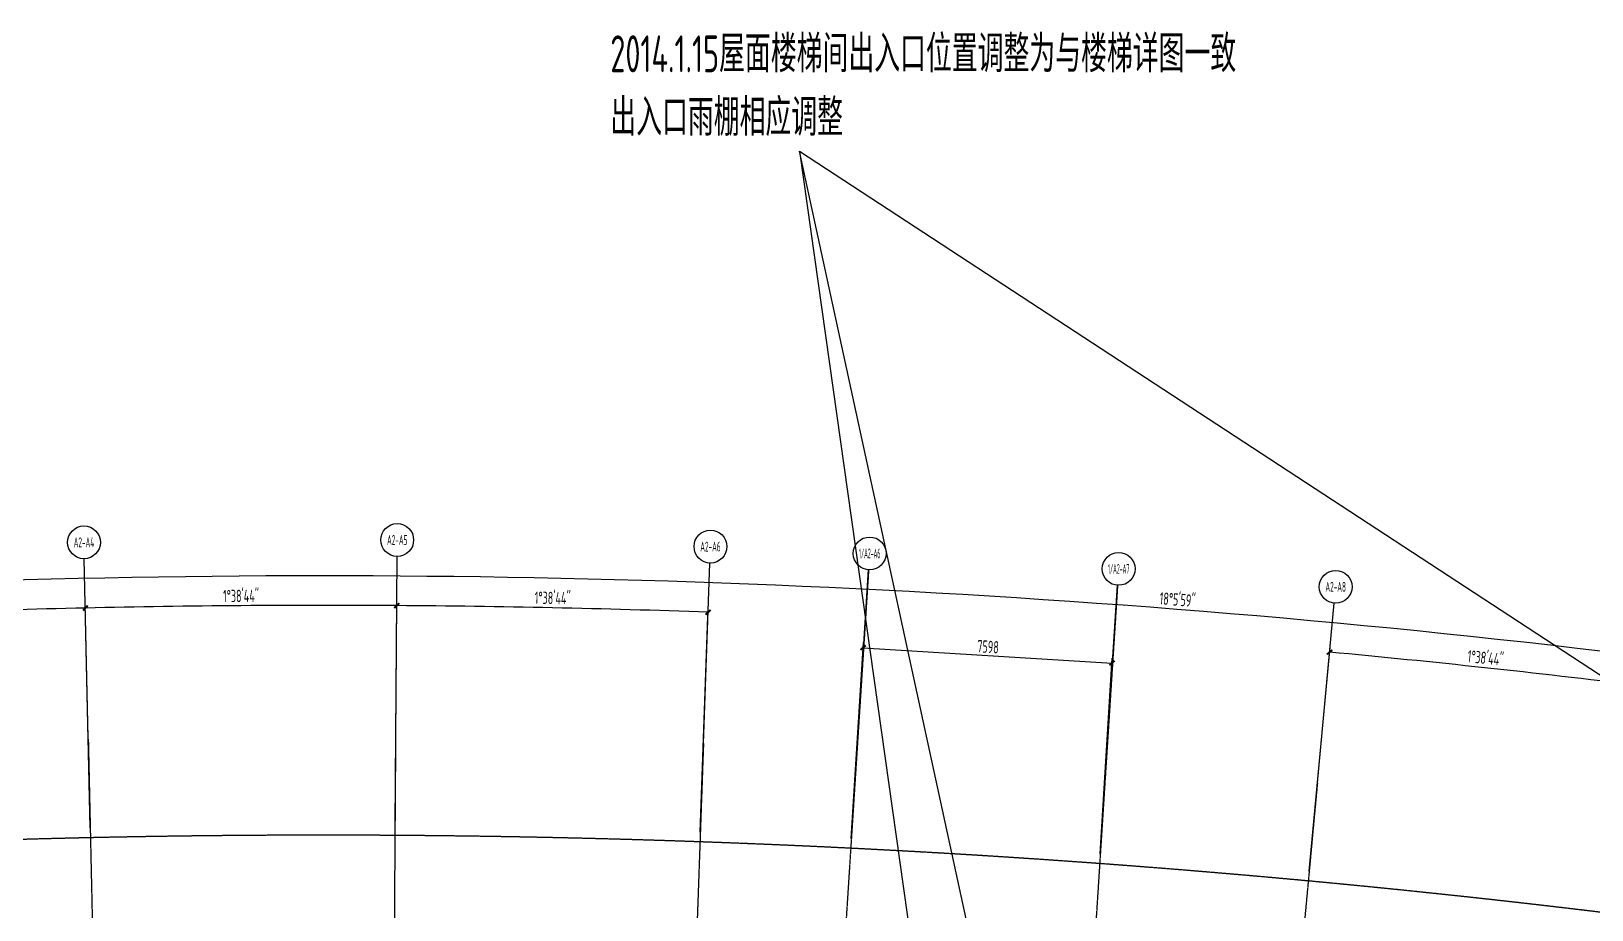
# Model space of a CAD drawing. Header units: millimetres. Extents: x 11536546 to 24947533, y -12764720 to -6308891.
# Drawn here: x 11769832 to 11817366, y -6373151 to -6346389 of the extents above; entities that cross this region are included whole.
import ezdxf
from ezdxf.enums import TextEntityAlignment as Align

# ---------------------------------------------------------------- set-up
doc = ezdxf.new("R2010")
doc.units = ezdxf.units.MM
doc.header["$LTSCALE"] = 10
doc.linetypes.add('A2-RG-AXIS$0$CENTER', pattern=[2, 1.25, -0.25, 0.25, -0.25])
doc.linetypes.add('A2-RG-AXIS$0$DOTE', pattern=[2.42, 2, -0.2, 0.02, -0.2])
for name, color, linetype in [('A2-RG-AXIS$0$A-AXIS', 1, 'Continuous'), ('A2-RG-AXIS$0$A-DIMS-100', 1, 'Continuous'), ('A2-RG-AXIS$0$A-GRID', 1, 'A2-RG-AXIS$0$CENTER'), ('A2-RG-AXIS$0$A-SYMB', 4, 'Continuous'), ('A2-RI-F5$0$A-SYMB-AREA', 4, 'Continuous'), ('A2-RI-F5$0$A-SYMB-NAME', 4, 'Continuous')]:
    doc.layers.add(name, color=color, linetype=linetype)
doc.styles.add('A2-RG-AXIS$0$ECADI', font='hzs.shx', dxfattribs={"width": 0.7, "bigfont": 'hztxt.shx'})
doc.styles.add('A2-RG-AXIS$0$XD2008', font='hzs.shx', dxfattribs={"width": 0.7, "bigfont": 'hztxt.shx'})
doc.styles.add('A2-RI-F5$0$ECADI', font='hzs.shx', dxfattribs={"width": 0.7, "bigfont": 'hztxt.shx'})
doc.dimstyles.new('A2-RG-AXIS$0$XD150', dxfattribs={"dimscale": 300, "dimtxt": 2.5, "dimasz": 1.5, "dimexe": 1, "dimexo": 2, "dimgap": 0.5, "dimtad": 1, "dimdec": 0, "dimdsep": 46, "dimtxsty": 'A2-RG-AXIS$0$XD2008', "dimcen": 2.5, "dimclrt": 4, "dimaunit": 1, "dimadec": 3, "dimazin": 0, "dimtfac": 1, "dimtdec": 0, "dimtmove": 2, "dimatfit": 3, "dimfxl": 0, "dimtolj": 1, "dimtzin": 0, "dimarcsym": 0})
doc.dimstyles.new('A2-RG-AXIS$0$XD150$0', dxfattribs={"dimscale": 150, "dimtxt": 2.5, "dimasz": 1, "dimexe": 1, "dimexo": 2, "dimgap": 0.5, "dimtad": 1, "dimdec": 0, "dimdsep": 46, "dimtxsty": 'A2-RG-AXIS$0$XD2008', "dimblk": 'A2-RG-AXIS$0$_ArchTick', "dimcen": 2.5, "dimclrt": 4, "dimaunit": 1, "dimadec": 0, "dimazin": 0, "dimtfac": 1, "dimtdec": 0, "dimtmove": 2, "dimatfit": 3, "dimfxl": 0, "dimtolj": 1, "dimtzin": 0, "dimarcsym": 0})

# ---------------------------------------------------------------- blocks, each defined once
blk = doc.blocks.new('A2-RG-AXIS$0$ECADI-TAG-GRID')
at = {"color": 13}
blk.add_circle((0, 0), 5, dxfattribs=at)
at = {"style": 'A2-RG-AXIS$0$ECADI', "width": 0.7}
blk.add_attdef('GRID', text='', height=5, dxfattribs=at).set_placement((0, 0), align=Align.MIDDLE)
blk = doc.blocks.new('A2-RG-AXIS$0$_ArchTick')
at = {"color": 0, "linetype": 'ByBlock', "const_width": 0.4}
blk.add_lwpolyline([(-0.5, -0.5), (0.5, 0.5)], dxfattribs=at)
blk = doc.blocks.new('*D508')
at = {"layer": 'A2-RG-AXIS$0$A-DIMS-100', "color": 0, "lineweight": -2, "ltscale": 3, "transparency": 16777216}
for p, q in [((11753070, -6371598), (11752455, -6363872)), ((11854556, -6379588), (11856371, -6372053))]:
    blk.add_line(p, q, dxfattribs=at)
blk.add_arc((11778731, -6694179), 331200, 76.44866, 94.54827, dxfattribs=at)
at = {"layer": 'Defpoints', "color": 0, "ltscale": 3, "transparency": 16777216}
for p in [(11822065, -6365826), (11753093, -6371897), (11854485, -6379879), (11778731, -6694179)]:
    blk.add_point(p, dxfattribs=at)
at = {"layer": 'A2-RG-AXIS$0$A-DIMS-100', "color": 0, "lineweight": -2, "ltscale": 3, "transparency": 16777216, "xscale": 150, "yscale": 150, "zscale": 150}
for p, rotation in [((11752467, -6364022), 184.5482656226652), ((11856336, -6372199), 346.4486630674553)]:
    blk.add_blockref('A2-RG-AXIS$0$_ArchTick', p, dxfattribs=dict(at, rotation=rotation))
at = {"layer": 'A2-RG-AXIS$0$A-DIMS-100', "color": 4, "ltscale": 3, "transparency": 16777216, "insert": (11804749, -6363703), "char_height": 375, "attachment_point": 5, "rotation": 355.4985, "style": 'A2-RG-AXIS$0$XD2008'}
blk.add_mtext('\\A1;18°5\'59"', dxfattribs=at)
blk = doc.blocks.new('*D513')
at = {"layer": 'A2-RG-AXIS$0$A-DIMS-100', "color": 0, "lineweight": -2, "ltscale": 3, "transparency": 16777216}
for p, q in [((11771629, -6370657), (11771479, -6363808)), ((11762343, -6370994), (11761996, -6364153))]:
    blk.add_line(p, q, dxfattribs=at)
blk.add_arc((11778731, -6694179), 330300, 91.25743, 92.90285, dxfattribs=at)
at = {"layer": 'Defpoints', "color": 0, "ltscale": 3, "transparency": 16777216}
for p in [(11768322, -6364043), (11771636, -6370957), (11762358, -6371294), (11778731, -6694179)]:
    blk.add_point(p, dxfattribs=at)
at = {"layer": 'A2-RG-AXIS$0$A-DIMS-100', "color": 0, "lineweight": -2, "ltscale": 3, "transparency": 16777216, "xscale": 150, "yscale": 150, "zscale": 150}
for p, rotation in [((11771482, -6363958), 1.257428799195983), ((11762003, -6364303), 182.9028472109292)]:
    blk.add_blockref('A2-RG-AXIS$0$_ArchTick', p, dxfattribs=dict(at, rotation=rotation))
at = {"layer": 'A2-RG-AXIS$0$A-DIMS-100', "color": 4, "ltscale": 3, "transparency": 16777216, "insert": (11766731, -6363798), "char_height": 375, "attachment_point": 5, "rotation": 2.0801, "style": 'A2-RG-AXIS$0$XD2008'}
blk.add_mtext('\\A1;1°38\'44"', dxfattribs=at)
blk = doc.blocks.new('*D515')
at = {"layer": 'A2-RG-AXIS$0$A-DIMS-100', "color": 0, "lineweight": -2, "ltscale": 3, "transparency": 16777216}
for p, q in [((11780922, -6370586), (11780968, -6363736)), ((11790213, -6370782), (11790456, -6363937))]:
    blk.add_line(p, q, dxfattribs=at)
blk.add_arc((11778731, -6694179), 330300, 87.96659, 89.61201, dxfattribs=at)
at = {"layer": 'Defpoints', "color": 0, "ltscale": 3, "transparency": 16777216}
for p in [(11787290, -6363990), (11780920, -6370886), (11790202, -6371082), (11778731, -6694179)]:
    blk.add_point(p, dxfattribs=at)
at = {"layer": 'A2-RG-AXIS$0$A-DIMS-100', "color": 0, "lineweight": -2, "ltscale": 3, "transparency": 16777216, "xscale": 150, "yscale": 150, "zscale": 150}
for p, rotation in [((11780967, -6363886), 179.6120103936911), ((11790450, -6364087), 357.9665919819578)]:
    blk.add_blockref('A2-RG-AXIS$0$_ArchTick', p, dxfattribs=dict(at, rotation=rotation))
at = {"layer": 'A2-RG-AXIS$0$A-DIMS-100', "color": 4, "ltscale": 3, "transparency": 16777216, "insert": (11785716, -6363654), "char_height": 375, "attachment_point": 5, "rotation": 358.7893, "style": 'A2-RG-AXIS$0$XD2008'}
blk.add_mtext('\\A1;1°38\'44"', dxfattribs=at)
blk = doc.blocks.new('*D517')
at = {"layer": 'A2-RG-AXIS$0$A-DIMS-100', "color": 0, "lineweight": -2, "ltscale": 3, "transparency": 16777216}
for p, q in [((11771629, -6370657), (11771479, -6363808)), ((11780922, -6370586), (11780968, -6363736))]:
    blk.add_line(p, q, dxfattribs=at)
blk.add_arc((11778731, -6694179), 330300, 89.61201, 91.25743, dxfattribs=at)
at = {"layer": 'Defpoints', "color": 0, "ltscale": 3, "transparency": 16777216}
for p in [(11777806, -6363880), (11771636, -6370957), (11780920, -6370886), (11778731, -6694179)]:
    blk.add_point(p, dxfattribs=at)
at = {"layer": 'A2-RG-AXIS$0$A-DIMS-100', "color": 0, "lineweight": -2, "ltscale": 3, "transparency": 16777216, "xscale": 150, "yscale": 150, "zscale": 150}
for p, rotation in [((11771482, -6363958), 181.2574288054266), ((11780967, -6363886), 359.6120103936937)]:
    blk.add_blockref('A2-RG-AXIS$0$_ArchTick', p, dxfattribs=dict(at, rotation=rotation))
at = {"layer": 'A2-RG-AXIS$0$A-DIMS-100', "color": 4, "ltscale": 3, "transparency": 16777216, "insert": (11776222, -6363590), "char_height": 375, "attachment_point": 5, "rotation": 0.4347, "style": 'A2-RG-AXIS$0$XD2008'}
blk.add_mtext('\\A1;1°38\'44"', dxfattribs=at)
blk = doc.blocks.new('*D562')
at = {"layer": 'A2-RG-AXIS$0$A-DIMS-100', "color": 0, "lineweight": -2, "ltscale": 3, "transparency": 16777216}
for p, q in [((11808758, -6371975), (11809394, -6365154)), ((11817998, -6372970), (11818829, -6366171))]:
    blk.add_line(p, q, dxfattribs=at)
blk.add_arc((11778731, -6694179), 330300, 83.03034, 84.67576, dxfattribs=at)
at = {"layer": 'Defpoints', "color": 0, "ltscale": 3, "transparency": 16777216}
for p in [(11815670, -6365951), (11808730, -6372274), (11817961, -6373268), (11778731, -6694179)]:
    blk.add_point(p, dxfattribs=at)
at = {"layer": 'A2-RG-AXIS$0$A-DIMS-100', "color": 0, "lineweight": -2, "ltscale": 3, "transparency": 16777216, "xscale": 150, "yscale": 150, "zscale": 150}
for p, rotation in [((11809380, -6365304), 174.6757570742864), ((11818811, -6366319), 353.0303386625535)]:
    blk.add_blockref('A2-RG-AXIS$0$_ArchTick', p, dxfattribs=dict(at, rotation=rotation))
at = {"layer": 'A2-RG-AXIS$0$A-DIMS-100', "color": 4, "ltscale": 3, "transparency": 16777216, "insert": (11814131, -6365481), "char_height": 375, "attachment_point": 5, "rotation": 353.853, "style": 'A2-RG-AXIS$0$XD2008'}
blk.add_mtext('\\A1;1°38\'44"', dxfattribs=at)
blk = doc.blocks.new('*D551')
at = {"layer": 'A2-RG-AXIS$0$A-AXIS', "color": 0, "lineweight": -2, "ltscale": 3, "transparency": 16777216}
for p, q in [((11794812, -6370979), (11795179, -6365018)), ((11795170, -6365167), (11802753, -6365634)), ((11802395, -6371445), (11802762, -6365484))]:
    blk.add_line(p, q, dxfattribs=at)
at = {"layer": 'Defpoints', "color": 0, "ltscale": 3, "transparency": 16777216}
for p in [(11802753, -6365634), (11794794, -6371278), (11802377, -6371745)]:
    blk.add_point(p, dxfattribs=at)
at = {"layer": 'A2-RG-AXIS$0$A-AXIS', "color": 0, "lineweight": -2, "ltscale": 3, "transparency": 16777216, "xscale": 150, "yscale": 150, "zscale": 150}
for p, rotation in [((11795170, -6365167), 176.4788938020491), ((11802753, -6365634), 356.4788938020491)]:
    blk.add_blockref('A2-RG-AXIS$0$_ArchTick', p, dxfattribs=dict(at, rotation=rotation))
at = {"layer": 'A2-RG-AXIS$0$A-AXIS', "color": 4, "ltscale": 3, "transparency": 16777216, "insert": (11798977, -6365139), "char_height": 375, "attachment_point": 5, "rotation": 356.4789, "style": 'A2-RG-AXIS$0$XD2008'}
blk.add_mtext('\\A1;7598', dxfattribs=at)
blk = doc.blocks.new('A2-RI-F5$0$5erhfh')
at = {"layer": 'A2-RI-F5$0$A-SYMB-AREA', "style": 'A2-RI-F5$0$ECADI', "width": 0.7}
blk.add_attdef('340M2', text='', height=2.5, dxfattribs=at).set_placement((0, 1.25), align=Align.MIDDLE_LEFT)
at = {"layer": 'A2-RI-F5$0$A-SYMB-NAME', "style": 'A2-RI-F5$0$ECADI', "width": 0.7}
blk.add_attdef('CHINESENAME', (-12.29, 3.09), '', height=4.5, dxfattribs=at)
blk = doc.blocks.new('A2-RI-F5')
at = {"layer": 'Defpoints', "color": 3}
for points in [[(11800063, -6381523), (11793233, -6350042), (11849512, -6386857)], [(11793233, -6350042), (11798782, -6389348)]]:
    blk.add_lwpolyline(points, dxfattribs=at)
at = {"layer": 'Defpoints'}
ref = blk.add_blockref('A2-RI-F5$0$5erhfh', (11790544, -6347757), dxfattribs=dict(at, xscale=250, yscale=250, zscale=250))
ref.add_attrib('CHINESENAME', '2014.1.15屋面楼梯间出入口位置调整为与楼梯详图一致', (11787471, -6347640), dxfattribs={"layer": 'A2-RI-F5$0$A-SYMB-NAME', "height": 1125, "style": 'A2-RI-F5$0$ECADI', "width": 0.7})
ref = blk.add_blockref('A2-RI-F5$0$5erhfh', (11790544, -6349694), dxfattribs=dict(at, xscale=250, yscale=250, zscale=250))
ref.add_attrib('CHINESENAME', '出入口雨棚相应调整', (11787471, -6349577), dxfattribs={"layer": 'A2-RI-F5$0$A-SYMB-NAME', "height": 1125, "style": 'A2-RI-F5$0$ECADI', "width": 0.7})
blk = doc.blocks.new('A2-RG-AXIS')
at = {"layer": 'A2-RG-AXIS$0$A-AXIS', "ltscale": 3}
for p, q in [((11780940.3, -6367886.2), (11780977.5, -6362386.3)), ((11771570.2, -6367957.3), (11771449.5, -6362458.6)), ((11790308.6, -6368084.2), (11790503.7, -6362587.7)), ((11794986, -6368283.9), (11795338.9, -6362795.8)), ((11802569.4, -6368750.7), (11802922, -6363265.7)), ((11809008.7, -6369286.5), (11809519.1, -6363810.3))]:
    blk.add_line(p, q, dxfattribs=at)
at = {"layer": 'A2-RG-AXIS$0$A-GRID', "linetype": 'A2-RG-AXIS$0$DOTE'}
for p, q in [((11795338.9, -6362795.8), (11793349.7, -6393734.2)), ((11802922, -6363265.7), (11800933.1, -6394199.2)), ((11771570.2, -6367957.3), (11772452.4, -6408147.6)), ((11780668.1, -6408085.3), (11780940.3, -6367886.2)), ((11790308.6, -6368084.2), (11788882.2, -6408258.9)), ((11809008.7, -6369286.5), (11805278.5, -6409313.1))]:
    blk.add_line(p, q, dxfattribs=at)
blk.add_arc((11778730.7, -6694178.7), 323300, 75.589285, 95.407644, dxfattribs=at)
at = {"layer": 'A2-RG-AXIS$0$A-SYMB'}
ref = blk.add_blockref('A2-RG-AXIS$0$ECADI-TAG-GRID', (11771438.5, -6361958.7), dxfattribs=dict(at, xscale=100, yscale=100, zscale=100))
ref.add_attrib('GRID', 'A2-A4', dxfattribs={"layer": '0', "extrusion": (0, 0, -1), "height": 300, "style": 'A2-RG-AXIS$0$ECADI', "text_generation_flag": 2, "width": 0.5}).set_placement((-11771438.5, -6361958.7), align=Align.MIDDLE)
ref = blk.add_blockref('A2-RG-AXIS$0$ECADI-TAG-GRID', (11780980.9, -6361886.3), dxfattribs=dict(at, xscale=100, yscale=100, zscale=100))
ref.add_attrib('GRID', 'A2-A5', dxfattribs={"layer": '0', "extrusion": (0, 0, -1), "height": 300, "style": 'A2-RG-AXIS$0$ECADI', "text_generation_flag": 2, "width": 0.5}).set_placement((-11780980.9, -6361886.3), align=Align.MIDDLE)
ref = blk.add_blockref('A2-RG-AXIS$0$ECADI-TAG-GRID', (11790521.4, -6362088), dxfattribs=dict(at, xscale=100, yscale=100, zscale=100))
ref.add_attrib('GRID', 'A2-A6', dxfattribs={"layer": '0', "extrusion": (0, 0, -1), "height": 300, "style": 'A2-RG-AXIS$0$ECADI', "text_generation_flag": 2, "width": 0.5}).set_placement((-11790521.4, -6362088), align=Align.MIDDLE)
ref = blk.add_blockref('A2-RG-AXIS$0$ECADI-TAG-GRID', (11795371, -6362296.9), dxfattribs=dict(at, xscale=100, yscale=100, zscale=100))
ref.add_attrib('GRID', '1/A2-A6', dxfattribs={"layer": '0', "extrusion": (0, 0, -1), "height": 300, "style": 'A2-RG-AXIS$0$ECADI', "text_generation_flag": 2, "width": 0.4}).set_placement((-11795371, -6362296.9), align=Align.MIDDLE)
ref = blk.add_blockref('A2-RG-AXIS$0$ECADI-TAG-GRID', (11802954.1, -6362766.7), dxfattribs=dict(at, xscale=100, yscale=100, zscale=100))
ref.add_attrib('GRID', '1/A2-A7', dxfattribs={"layer": '0', "extrusion": (0, 0, -1), "height": 300, "style": 'A2-RG-AXIS$0$ECADI', "text_generation_flag": 2, "width": 0.4}).set_placement((-11802954.1, -6362766.7), align=Align.MIDDLE)
ref = blk.add_blockref('A2-RG-AXIS$0$ECADI-TAG-GRID', (11809565.5, -6363312.4), dxfattribs=dict(at, xscale=100, yscale=100, zscale=100))
ref.add_attrib('GRID', 'A2-A8', dxfattribs={"layer": '0', "extrusion": (0, 0, -1), "height": 300, "style": 'A2-RG-AXIS$0$ECADI', "text_generation_flag": 2, "width": 0.5}).set_placement((-11809565.5, -6363312.4), align=Align.MIDDLE)
at = {"layer": 'A2-RG-AXIS$0$A-AXIS', "ltscale": 3}
dim = blk.add_aligned_dim(p1=(11794793.5, -6371278), p2=(11802376.9, -6371744.6), distance=6122.3, dimstyle='A2-RG-AXIS$0$XD150$0', dxfattribs=at)
dim.commit()
dim.dimension.update_dxf_attribs({"geometry": '*D551', "text_midpoint": (11798977.3, -6365138.5)})
at = {"layer": 'A2-RG-AXIS$0$A-DIMS-100', "ltscale": 3}
for base, p1, p2, picture, middle in [((11822064.9, -6365825.9), (11854485.2, -6379879.3), (11753093.4, -6371896.8), '*D508', (11804748.6, -6363703.1)), ((11777805.6, -6363880), (11780920, -6370886.1), (11771636, -6370956.6), '*D517', (11776222.4, -6363590)), ((11787290.1, -6363989.6), (11780920, -6370886.1), (11790202.1, -6371082.3), '*D515', (11785716, -6363654.3)), ((11768321.7, -6364042.8), (11762358, -6371293.6), (11771636, -6370956.6), '*D513', (11766730.9, -6363798.4)), ((11815670.3, -6365950.8), (11808730.3, -6372273.6), (11817961.2, -6373267.7), '*D562', (11814130.8, -6365481.3))]:
    dim = blk.add_angular_dim_3p(base=base, center=(11778730.7, -6694178.7), p1=p1, p2=p2, dimstyle='A2-RG-AXIS$0$XD150', override={"dimscale": 150, "dimasz": 1, "dimblk": 'A2-RG-AXIS$0$_ArchTick', "dimadec": 4}, dxfattribs=at)
    dim.commit()
    dim.dimension.update_dxf_attribs({"geometry": picture, "text_midpoint": middle})

msp = doc.modelspace()

# ---------------------------------------------------------------- block references
for name in ['A2-RG-AXIS', 'A2-RI-F5']:
    msp.add_blockref(name, (0, 0))

doc.saveas('drawing.dxf')
